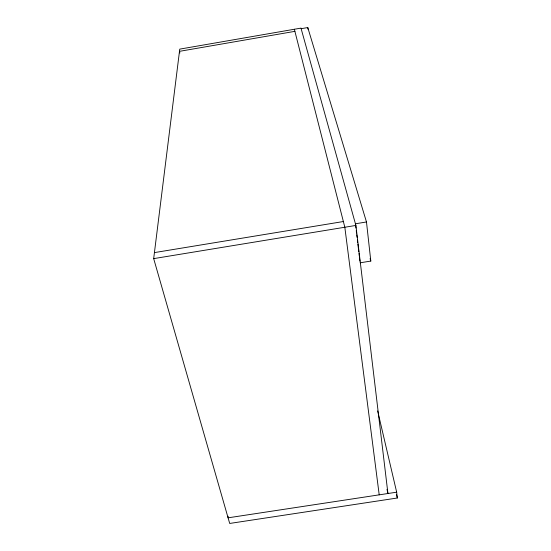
<?xml version="1.0" encoding="UTF-8"?>
<svg xmlns="http://www.w3.org/2000/svg" width="551" height="551" viewBox="0 0 551 551"><rect width="100%" height="100%" fill="white"/><g stroke="black" fill="none" stroke-linecap="round" stroke-linejoin="round"><path stroke-width="0.83" d="M377.649 410.936L396.672 492.188L397.319 498.008L229.698 523.45L153.681 258.626L179.757 49.122L300.977 28.108L355.891 225.428L387.938 493.517L387.002 489.322M301.142 28.7L307.775 27.55L366.477 221.97L370.809 261.071L360.106 262.806M294.902 31.345L179.481 51.339L179.86 53.013M154.432 252.599L343.369 221.53M366.477 221.97L355.436 223.789L355.946 228.031M153.681 258.626L355.891 225.428M396.672 492.188L228.08 517.823L228.066 516.239M370.1 258.598L370.809 261.071M294.365 29.251L344.823 227.246L379.205 494.839M396.534 494.653L397.319 498.008M307.775 27.55L308.002 29.217M356.249 230.573L356.552 233.121M356.759 234.816L357.062 237.357M357.365 239.905L357.668 242.447M357.875 244.148L358.791 251.779M358.99 253.481L359.293 256.022M359.5 257.716L359.906 261.112"/></g></svg>
